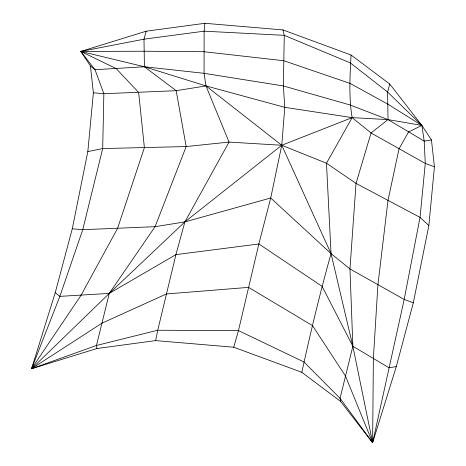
<?xml version="1.0" encoding="UTF-8"?>
<svg xmlns="http://www.w3.org/2000/svg" width="466" height="466" viewBox="0 0 466 466"><rect width="100%" height="100%" fill="white"/><g stroke="black" fill="none" stroke-linecap="round" stroke-linejoin="round"><path stroke-width="0.7" d="M80.81 51.423L116.209 68.613L138.641 92.466L144.396 147.629L117.543 228.451L81.049 295.252L31.583 368.723L101.891 323.2L166.403 293.964L248.611 287.371L312.564 325.67L345.487 376.045L372.619 442.7L373.365 358.663L377.903 284.93L387.992 200.467L399.001 148.945L408.525 132.018L421.847 125.401L431.458 139.946L434.417 166.799L428.86 225.556L413.319 302.784L396.298 366.591L372.619 442.7L340.547 401.348L301.817 372.305L233.728 347.217L155.656 340.599L96.945 348.51L31.583 368.723L55.262 292.613L72.282 228.806L87.824 151.578L93.381 92.821L90.421 65.968L80.81 51.423L146.173 31.205L204.883 23.3L282.955 29.917L351.044 55.005L389.774 84.049L421.847 125.401L424.206 141.128L425.283 163.426L420.041 217.395L404.185 299.417L372.619 442.7L340.063 398.308L303.902 361.942L238.464 330.61L157.741 330.237L96.468 345.469L31.583 368.723L59.846 296.364L82.756 229.691L102.689 148.555L103.854 93.707L95.012 69.719L80.81 51.423L143.988 39.185L204.137 31.181L284.272 35.34L350.298 62.881L387.584 92.023L421.847 125.401L388.027 119.605L352.139 117.618L284.79 107.331L205.984 85.913L144.425 66.76L80.81 51.423L144.087 51.231L203.986 51.726L283.771 60.726L350.141 83.431L387.683 104.069L421.847 125.401M204.883 23.3L204.137 31.181L204.056 73.313L205.984 85.913L229.039 142.089L184.885 221.898L175.927 254.628L157.741 330.237L155.656 340.599M351.044 55.005C349.972 75.795 348.679 96.998 352.139 117.618L326.48 163.228L331.041 253.603L352.861 346.25L372.619 442.7M301.817 372.305C310.531 332.508 320.06 292.846 331.041 253.603L281.755 145.264L205.984 85.913L176.183 90.695L103.854 93.707L93.381 92.821M146.173 31.205L143.988 39.185L144.425 66.76L176.183 90.695L186.179 146.551L155.085 226.68L109.265 293.405L31.583 368.723M389.774 84.049L387.584 92.023L388.027 119.605L371.058 132.967L356.024 183.394L349.96 268.952L352.861 346.25L340.063 398.308L340.547 401.348M233.728 347.217L238.464 330.61L258.846 243.98L270.723 197.992L281.755 145.264L284.79 107.331L283.357 85.96L284.272 35.34L282.955 29.917M87.824 151.578L102.689 148.555L186.179 146.551L229.039 142.089L281.755 145.264L326.48 163.228L356.024 183.394L420.041 217.395L428.86 225.556M431.458 139.946L424.206 141.128L388.027 119.605L350.216 105.019L283.357 85.96L204.056 73.313L144.425 66.76L95.012 69.719L90.421 65.968M396.298 366.591L389.04 367.773L352.861 346.25L322.088 286.334L258.846 243.98L175.927 254.628L109.265 293.405L59.846 296.364L55.262 292.613M72.282 228.806L82.756 229.691L155.085 226.68L184.885 221.898L270.723 197.992L331.041 253.603L349.96 268.952L404.185 299.417L413.319 302.784M434.417 166.799L425.283 163.426L371.058 132.967L352.139 117.618L281.755 145.264L184.885 221.898L109.265 293.405L96.468 345.469L96.945 348.51"/></g></svg>
